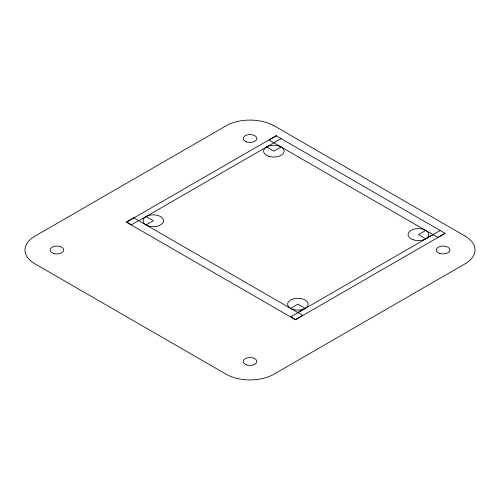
<?xml version="1.0" encoding="UTF-8"?>
<svg xmlns="http://www.w3.org/2000/svg" width="500" height="500" viewBox="0 0 500 500"><rect width="100%" height="100%" fill="white"/><g stroke="black" fill="none" stroke-linecap="round" stroke-linejoin="round"><path stroke-width="0.75" d="M276.275 135.806L269.031 139.987L437.837 237.444L445.075 233.263M281.1 138.594L138.806 220.744L302.787 315.413L295.544 319.594L290.719 316.806L440.25 230.475M146.05 224.925L153.294 220.744L146.05 216.562M281.1 146.956L273.863 151.137L266.619 146.956M290.619 308.394L297.863 304.212L305.1 308.394L297.863 312.575M425.669 230.419L418.425 234.6L425.669 238.781L432.912 234.6M274.031 125.725L465.25 236.125M465.125 236.2A33.806 19.519 0 0 1 465.125 263.8L273.9 374.2A33.806 19.519 0 0 1 226.1 374.2L34.875 263.8A33.806 19.519 0 0 1 34.875 236.2L226.1 125.8A33.806 19.519 0 0 1 273.9 125.8M133.769 217.831L126.525 222.013L131.356 224.8L138.594 220.619L133.769 217.831M276.144 135.775L126.475 222.181L295.456 319.744L445.125 233.331L276.144 135.775M268.738 156.256A10.244 5.913 0 0 0 284.1 151.137A10.244 5.913 0 0 0 268.738 146.012A10.244 5.913 0 0 0 268.738 156.256M413.237 239.788A10.375 5.994 0 0 0 428.806 234.6A10.375 5.994 0 0 0 413.237 229.412A10.375 5.994 0 0 0 413.237 239.788M292.738 309.331A10.244 5.913 0 0 0 308.1 304.212A10.244 5.913 0 0 0 292.738 299.088A10.244 5.913 0 0 0 292.738 309.331M147.556 225.637A10.237 5.913 0 0 0 163.506 221.169A10.237 5.913 0 0 0 148.819 215.431A10.237 5.913 0 0 0 147.556 225.637M246.588 141.919A6.825 3.944 0 0 0 256.825 138.506A6.825 3.944 0 0 0 246.588 135.087A6.825 3.944 0 0 0 246.588 141.919M439.706 253.412A6.825 3.944 0 0 0 449.944 250A6.825 3.944 0 0 0 439.706 246.588A6.825 3.944 0 0 0 439.706 253.412M246.588 364.913A6.825 3.944 0 0 0 256.825 361.494A6.825 3.944 0 0 0 246.588 358.081A6.825 3.944 0 0 0 246.588 364.913M53.469 253.412A6.825 3.944 0 0 0 63.712 250A6.825 3.944 0 0 0 53.469 246.588A6.825 3.944 0 0 0 53.469 253.412"/></g></svg>
